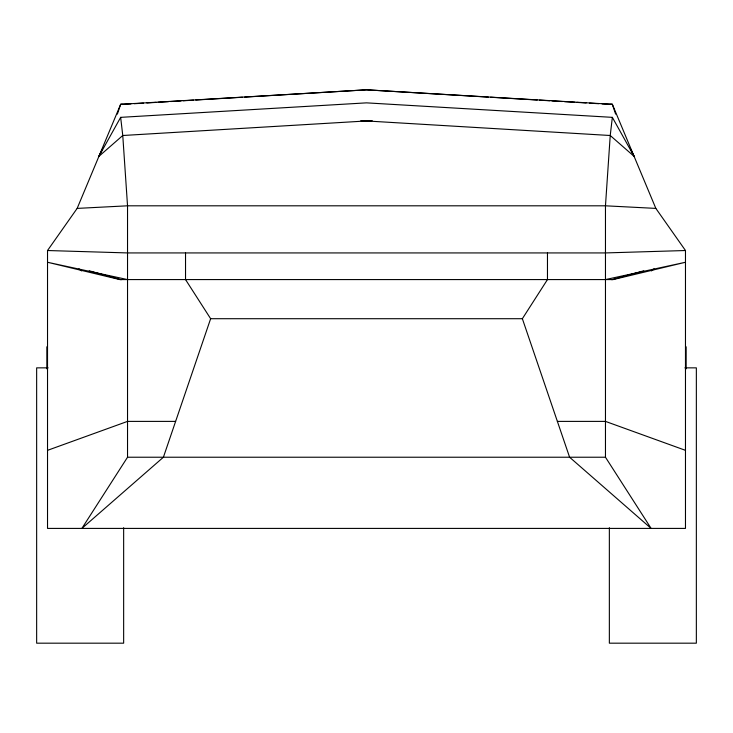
<?xml version="1.0" encoding="UTF-8"?>
<svg xmlns="http://www.w3.org/2000/svg" width="733" height="733" viewBox="0 0 733 733"><rect width="100%" height="100%" fill="white"/><g stroke="black" fill="none" stroke-linecap="round" stroke-linejoin="round"><path stroke-width="1.1" d="M372.19 120.615L122.768 135.504L98.9 156.358L120.652 117.353L366.5 102.858L612.348 117.353L610.232 135.504L605.467 205.808L605.467 457.227L651.115 528.411L569.596 457.227L522.363 318.708L547.469 279.575L547.469 252.931M117.39 114.091L120.652 104.315L366.5 89.82L612.348 104.315L655.843 208.401L685.474 250.521L685.474 528.411L47.526 528.411L47.526 250.521L77.157 208.401L120.652 104.315L130.923 103.912M185.531 252.931L185.531 279.575L210.637 318.708L163.404 457.227L81.885 528.411L127.533 457.227L127.533 205.808L122.768 135.504L120.652 117.353M98.9 156.358L102.418 149.239M651.408 270.917L654.074 268.828M47.526 450.337L127.533 421.393L175.627 421.393M611.826 279.722L643.739 270.807M605.467 279.575L685.474 262.267L613.209 279.575L119.791 279.575L47.526 262.267L127.533 279.575M610.076 104.471L612.348 104.315L615.61 114.091M134.341 103.71L143.448 103.161M146.857 102.959L155.964 102.409M158.236 102.281L168.48 101.667M170.752 101.53L180.996 100.916M183.277 100.778L193.521 100.164M195.793 100.027L242.449 97.242M244.73 97.104L366.5 89.82L488.27 97.104M77.157 208.401L127.533 205.808L605.467 205.808L655.843 208.401M685.474 250.521L605.467 252.931L127.533 252.931L47.526 250.521M612.348 104.315L602.077 103.912M210.637 318.708L522.363 318.708M48.094 367.856L36.65 367.856L36.65 643.18L123.648 643.18L123.648 527.723M684.906 367.856L696.35 367.856L696.35 643.18L609.352 643.18L609.352 527.723M557.373 421.393L605.467 421.393L685.474 450.337M127.533 457.227L605.467 457.227M490.551 97.242L537.207 100.027M539.479 100.164L549.723 100.778M552.004 100.916L562.248 101.53M564.52 101.667L574.764 102.281M577.036 102.409L586.143 102.959M589.552 103.161L598.659 103.71M120.652 104.315L122.924 104.471M360.81 120.615L610.232 135.504L634.1 156.358L630.582 149.239M89.261 270.807L121.174 279.722M78.926 268.828L81.592 270.917M612.348 117.353L634.1 156.358M686.143 346.782L686.143 368.855M46.857 346.782L46.857 368.855"/></g></svg>
